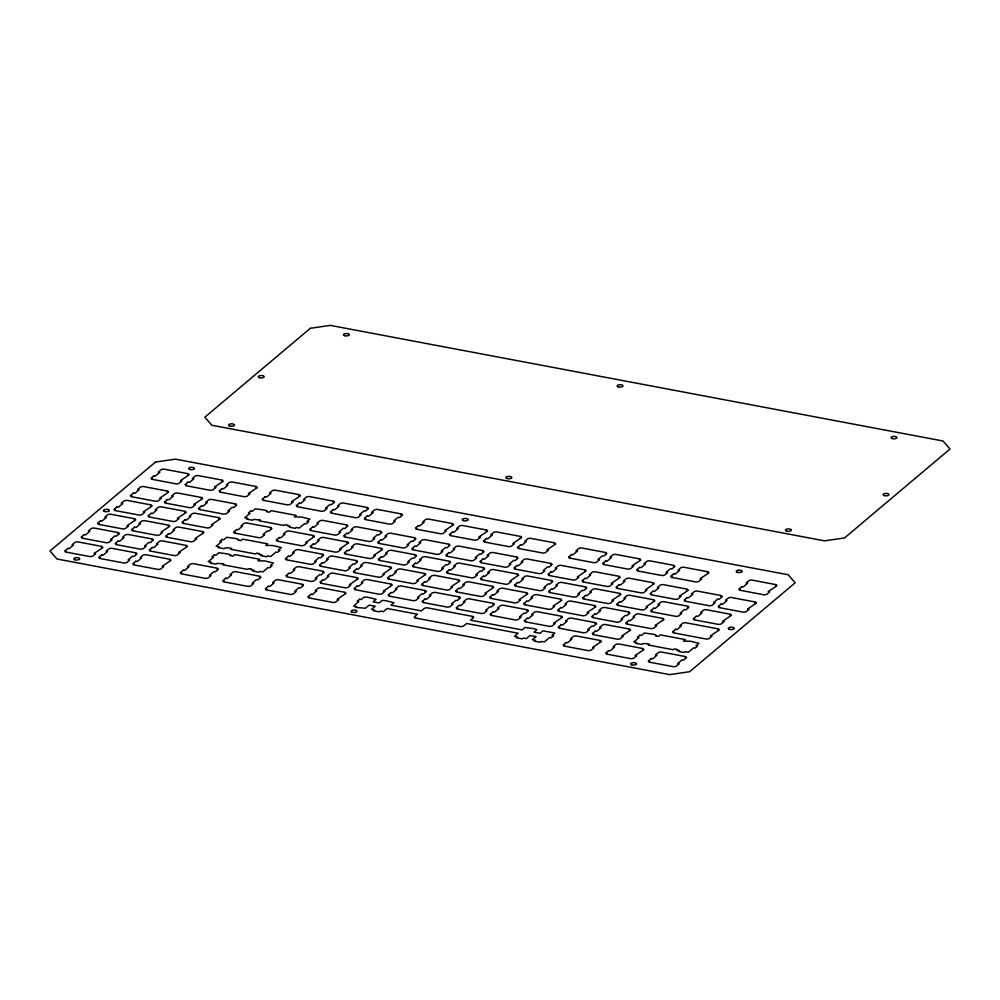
<?xml version="1.0" encoding="UTF-8"?>
<svg xmlns="http://www.w3.org/2000/svg" width="1000" height="1000" viewBox="0 0 1000 1000"><rect width="100%" height="100%" fill="white"/><g stroke="black" fill="none" stroke-linecap="round" stroke-linejoin="round"><path stroke-width="1.5" d="M310.3 328.312L204.825 417.212L211.8 425.238L824.562 540.862L844.525 537.938L950 449.025L943.025 441.012L330.262 325.375L310.3 328.312M155.475 462.062L50 550.975L56.975 558.987L669.737 674.625L689.7 671.688L795.175 582.788L788.2 574.763L175.438 459.137L155.475 462.062M67.737 548.413L64.725 550.962L66.175 551.237L65.338 551.95L90.3 556.663L92.6 556.225L95.612 553.675L94.162 553.4L102.938 547.5L101.487 547.225L102.338 546.512L77.375 541.8L75.075 542.238L72.062 544.788L73.513 545.05L69.2 548.688L67.737 548.413M84.15 534.587L81.137 537.125L82.587 537.4L81.75 538.112L106.713 542.825L109.012 542.388L112.025 539.85L110.575 539.575L114.887 535.938L116.337 536.213L119.35 533.663L117.9 533.387L118.75 532.675L93.775 527.962L91.487 528.4L88.462 530.95L89.925 531.225L85.6 534.862L84.15 534.587M100.562 520.75L97.55 523.288L99 523.562L98.162 524.275L123.125 528.987L125.412 528.55L128.438 526.013L126.988 525.737L135.762 519.825L134.312 519.562L135.162 518.85L110.188 514.138L107.9 514.575L104.875 517.112L106.337 517.388L102.013 521.025L100.562 520.75M116.975 506.912L113.963 509.462L115.412 509.738L114.562 510.45L139.537 515.15L141.825 514.712L144.85 512.175L143.387 511.9L152.175 506L150.725 505.725L151.562 505.012L126.6 500.3L124.312 500.737L121.287 503.275L122.75 503.55L118.425 507.188L116.975 506.912M133.387 493.088L130.375 495.625L131.825 495.9L130.975 496.613L155.95 501.325L158.238 500.887L161.262 498.338L159.8 498.062L168.588 492.163L167.138 491.887L167.975 491.175L143.012 486.463L140.712 486.9L137.7 489.45L139.15 489.725L134.838 493.363L133.387 493.088M154.012 475.7L151 478.237L152.45 478.512L151.6 479.225L176.575 483.938L178.863 483.5L181.887 480.962L180.425 480.688L189.213 474.775L187.763 474.5L188.6 473.787L163.637 469.075L161.337 469.513L158.325 472.062L159.775 472.337L155.463 475.975L154.012 475.7M101.788 554.837L98.763 557.388L100.225 557.663L99.375 558.375L124.338 563.088L126.638 562.65L129.65 560.1L128.2 559.825L132.513 556.188L133.963 556.462L136.988 553.925L135.525 553.65L136.375 552.938L111.412 548.225L109.113 548.663L106.1 551.2L107.55 551.475L103.238 555.112L101.788 554.837M118.2 541.013L115.175 543.55L116.638 543.825L115.787 544.538L140.75 549.25L143.05 548.812L146.062 546.263L144.613 546L148.925 542.362L150.375 542.625L153.4 540.087L151.938 539.812L152.787 539.1L127.825 534.388L125.525 534.825L122.513 537.375L123.963 537.65L119.65 541.287L118.2 541.013M134.613 527.175L131.588 529.712L133.05 529.987L132.2 530.7L157.162 535.413L159.462 534.975L162.475 532.438L161.025 532.163L169.812 526.25L168.35 525.975L169.2 525.275L144.238 520.562L141.938 521L138.925 523.538L140.375 523.812L136.062 527.45L134.613 527.175M151.012 513.337L148 515.887L149.45 516.163L148.613 516.862L173.575 521.575L175.875 521.138L178.888 518.6L177.438 518.325L186.213 512.425L184.762 512.15L185.613 511.438L160.65 506.725L158.35 507.163L155.338 509.7L156.788 509.975L152.475 513.612L151.012 513.337M167.425 499.513L164.412 502.05L165.863 502.325L165.025 503.038L189.988 507.75L192.288 507.312L195.3 504.762L193.85 504.487L202.625 498.587L201.175 498.312L202.025 497.6L177.062 492.887L174.762 493.325L171.75 495.875L173.2 496.138L168.888 499.775L167.425 499.513M188.05 482.125L185.037 484.663L186.488 484.938L185.65 485.65L210.613 490.363L212.913 489.925L215.925 487.375L214.475 487.113L223.25 481.2L221.8 480.925L222.65 480.213L197.688 475.5L195.387 475.938L192.375 478.488L193.825 478.762L189.513 482.4L188.05 482.125M135.825 561.263L132.812 563.812L134.262 564.087L133.412 564.8L158.387 569.5L160.675 569.062L163.7 566.525L162.237 566.25L171.025 560.35L169.575 560.075L170.413 559.362L145.45 554.65L143.15 555.087L140.137 557.625L141.588 557.9L137.275 561.538L135.825 561.263M152.238 547.438L149.225 549.975L150.675 550.25L149.825 550.962L174.8 555.675L177.087 555.237L180.113 552.688L178.65 552.413L187.438 546.512L185.987 546.237L186.825 545.525L161.863 540.812L159.562 541.25L156.55 543.8L158 544.075L153.688 547.712L152.238 547.438M168.65 533.6L165.637 536.138L167.087 536.413L166.238 537.125L191.2 541.838L193.5 541.4L196.513 538.862L195.062 538.587L203.85 532.675L202.4 532.4L203.238 531.688L178.275 526.987L175.975 527.425L172.963 529.963L174.412 530.237L170.1 533.875L168.65 533.6M185.062 519.763L182.05 522.312L183.5 522.575L182.65 523.288L207.613 528L209.913 527.562L212.925 525.025L211.475 524.75L220.263 518.85L218.812 518.575L219.65 517.863L194.688 513.15L192.387 513.587L189.375 516.125L190.825 516.4L186.513 520.037L185.062 519.763M201.475 505.925L198.463 508.475L199.913 508.75L199.062 509.462L224.025 514.175L226.325 513.737L229.338 511.188L227.887 510.913L232.2 507.275L233.663 507.55L236.675 505.012L235.225 504.738L236.062 504.025L211.1 499.312L208.8 499.75L205.787 502.287L207.237 502.562L202.925 506.2L201.475 505.925M222.1 488.55L219.075 491.087L220.538 491.362L219.688 492.075L244.65 496.788L246.95 496.35L249.963 493.8L248.512 493.525L257.3 487.625L255.837 487.35L256.688 486.637L231.725 481.925L229.425 482.362L226.412 484.913L227.862 485.188L223.55 488.825L222.1 488.55M265.212 496.688L262.2 499.225L263.65 499.5L262.812 500.213L287.775 504.925L290.075 504.487L293.087 501.938L291.637 501.662L300.413 495.763L298.962 495.487L299.812 494.775L274.85 490.062L272.55 490.5L269.538 493.05L270.988 493.325L266.675 496.962L265.212 496.688M250.812 510.988L248.4 513.013L249.988 513.312L244.737 517.737L247.738 518.3L246.75 519.138L252.65 520.25L253.637 519.412L260.212 519.963L259.2 520.812L284.175 525.525L285.175 524.675L288.075 525.225L287.4 525.788L290.4 526.35L289.413 527.188L295.312 528.3L296.3 527.475L299.3 528.038L304.55 523.612L306.137 523.913L308.538 521.875L306.95 521.575L309.887 519.113L301.45 517.038L294.387 516.9L296.2 515.375L271.238 510.662L269.425 512.2L266.525 511.65L267.225 511.05L264.688 510.1L255.325 508.812L252.4 511.287L250.812 510.988M183.2 570.212L180.188 572.75L181.637 573.025L180.787 573.737L205.75 578.45L208.05 578.013L211.062 575.462L209.613 575.188L213.925 571.55L215.387 571.825L218.4 569.288L216.95 569.012L217.787 568.3L192.825 563.587L190.525 564.025L187.512 566.575L188.962 566.838L184.65 570.475L183.2 570.212M222.237 539.45L219.825 541.487L221.412 541.788L216.163 546.213L219.163 546.775L218.175 547.6L224.075 548.713L225.062 547.888L228.738 547.888L231.637 548.425L230.637 549.275L255.6 553.987L256.6 553.138L259.513 553.688L258.837 554.263L261.825 554.825L260.837 555.662L266.75 556.775L267.725 555.938L270.725 556.5L275.975 552.075L277.562 552.375L279.975 550.35L278.387 550.05L281.312 547.575L272.875 545.513L265.812 545.375L267.638 543.85L242.675 539.138L240.85 540.662L237.95 540.112L238.65 539.525L236.112 538.575L226.762 537.288L223.825 539.75L222.237 539.45M236.688 529.513L233.675 532.05L235.125 532.325L234.288 533.038L259.25 537.75L261.55 537.312L264.562 534.763L263.113 534.487L267.425 530.85L268.875 531.125L271.887 528.587L270.438 528.312L271.288 527.6L246.312 522.888L244.025 523.325L241 525.875L242.463 526.15L238.137 529.788L236.688 529.513M214.338 554.9L211.925 556.925L213.512 557.225L208.263 561.65L211.262 562.212L210.275 563.05L216.175 564.163L217.162 563.325L223.738 563.875L222.738 564.725L247.7 569.425L248.7 568.587L251.612 569.125L250.938 569.7L253.925 570.262L252.938 571.1L258.837 572.212L259.825 571.375L262.825 571.95L268.075 567.513L269.662 567.812L272.075 565.788L270.487 565.487L273.412 563.013L264.975 560.95L257.913 560.812L259.738 559.288L234.775 554.575L232.95 556.1L230.05 555.562L230.75 554.963L228.212 554.012L218.863 552.725L215.925 555.2L214.338 554.9M299.262 503.113L296.238 505.65L297.7 505.925L296.85 506.637L321.812 511.35L324.113 510.913L327.125 508.363L325.675 508.088L329.988 504.45L331.438 504.725L334.462 502.188L333 501.912L333.85 501.2L308.888 496.488L306.588 496.925L303.575 499.475L305.025 499.75L300.712 503.387L299.262 503.113M225.75 578.237L222.738 580.775L224.188 581.05L223.337 581.763L248.312 586.475L250.6 586.038L253.625 583.5L252.162 583.225L256.488 579.587L257.938 579.862L260.95 577.312L259.5 577.038L260.338 576.325L235.375 571.625L233.088 572.062L230.062 574.6L231.525 574.875L227.2 578.513L225.75 578.237M279.237 537.537L276.225 540.075L277.675 540.35L276.837 541.062L301.8 545.775L304.1 545.337L307.113 542.8L305.663 542.525L314.438 536.613L312.987 536.35L313.837 535.638L288.875 530.925L286.575 531.362L283.562 533.9L285.012 534.175L280.7 537.812L279.237 537.537M312.675 526.912L309.662 529.462L311.112 529.738L310.262 530.45L335.238 535.15L337.525 534.712L340.55 532.175L339.087 531.9L343.413 528.263L344.862 528.538L347.875 526L346.425 525.725L347.262 525.013L322.3 520.3L320.012 520.737L316.988 523.275L318.45 523.55L314.125 527.188L312.675 526.912M333.3 509.538L330.288 512.075L331.737 512.35L330.887 513.062L355.863 517.775L358.15 517.337L361.175 514.788L359.712 514.513L364.038 510.875L365.487 511.15L368.5 508.612L367.05 508.338L367.887 507.625L342.925 502.912L340.625 503.35L337.612 505.9L339.062 506.163L334.75 509.8L333.3 509.538M288.363 556.188L285.35 558.737L286.8 559.012L285.95 559.712L310.925 564.425L313.212 563.987L316.238 561.45L314.775 561.175L319.1 557.537L320.55 557.812L323.562 555.275L322.113 555L322.95 554.288L297.987 549.575L295.7 550.013L292.675 552.55L294.125 552.825L289.812 556.462L288.363 556.188M313.288 543.962L310.275 546.5L311.725 546.775L310.875 547.487L335.838 552.2L338.137 551.763L341.15 549.225L339.7 548.95L348.488 543.038L347.038 542.762L347.875 542.062L322.912 537.35L320.613 537.788L317.6 540.325L319.05 540.6L314.738 544.237L313.288 543.962M268.3 586.263L265.287 588.812L266.737 589.087L265.9 589.8L290.863 594.5L293.163 594.062L296.175 591.525L294.725 591.25L299.037 587.612L300.487 587.888L303.5 585.35L302.05 585.075L302.9 584.362L277.938 579.65L275.637 580.087L272.625 582.625L274.075 582.9L269.762 586.538L268.3 586.263M288.975 573.237L285.963 575.775L287.413 576.05L286.562 576.763L311.525 581.475L313.825 581.038L316.837 578.5L315.387 578.225L319.7 574.587L321.163 574.862L324.175 572.312L322.725 572.038L323.562 571.325L298.6 566.625L296.3 567.062L293.288 569.6L294.738 569.875L290.425 573.513L288.975 573.237M346.712 533.337L343.7 535.887L345.15 536.163L344.312 536.862L369.275 541.575L371.575 541.138L374.588 538.6L373.137 538.325L377.45 534.688L378.9 534.963L381.912 532.425L380.462 532.15L381.312 531.438L356.35 526.725L354.05 527.163L351.037 529.7L352.488 529.975L348.175 533.612L346.712 533.337M367.337 515.95L364.325 518.5L365.775 518.775L364.938 519.487L389.9 524.2L392.2 523.763L395.213 521.213L393.762 520.938L398.075 517.3L399.525 517.575L402.537 515.037L401.087 514.763L401.938 514.05L376.975 509.338L374.675 509.775L371.662 512.312L373.113 512.587L368.8 516.225L367.337 515.95M322.4 562.612L319.387 565.163L320.838 565.425L320 566.138L344.963 570.85L347.262 570.413L350.275 567.875L348.825 567.6L353.137 563.962L354.588 564.237L357.6 561.7L356.15 561.425L357 560.712L332.038 556L329.738 556.438L326.725 558.975L328.175 559.25L323.862 562.888L322.4 562.612M347.325 550.388L344.312 552.925L345.763 553.2L344.925 553.913L369.888 558.625L372.188 558.188L375.2 555.65L373.75 555.375L382.525 549.462L381.075 549.188L381.925 548.475L356.95 543.775L354.663 544.212L351.637 546.75L353.1 547.025L348.775 550.662L347.325 550.388M323.013 579.663L320 582.2L321.45 582.475L320.613 583.188L345.575 587.9L347.875 587.463L350.887 584.925L349.438 584.65L358.212 578.737L356.763 578.462L357.612 577.75L332.638 573.038L330.35 573.488L327.325 576.025L328.787 576.3L324.462 579.938L323.013 579.663M310.863 594.3L307.838 596.838L309.288 597.112L308.45 597.825L333.413 602.537L335.712 602.1L338.725 599.562L337.275 599.288L346.05 593.375L344.6 593.1L345.45 592.388L320.487 587.675L318.188 588.112L315.175 590.662L316.625 590.938L312.312 594.575L310.863 594.3M380.763 539.763L377.75 542.312L379.2 542.575L378.35 543.288L403.312 548L405.613 547.562L408.625 545.025L407.175 544.75L411.488 541.112L412.95 541.388L415.962 538.85L414.513 538.575L415.35 537.863L390.387 533.15L388.088 533.587L385.075 536.125L386.525 536.4L382.212 540.037L380.763 539.763M356.45 569.038L353.438 571.575L354.888 571.85L354.038 572.562L379 577.275L381.3 576.838L384.312 574.3L382.863 574.025L391.65 568.125L390.2 567.85L391.037 567.137L366.075 562.425L363.775 562.863L360.763 565.4L362.212 565.675L357.9 569.312L356.45 569.038M381.375 556.812L378.35 559.35L379.812 559.625L378.963 560.337L403.925 565.05L406.225 564.612L409.237 562.075L407.788 561.8L412.1 558.162L413.55 558.438L416.575 555.887L415.112 555.612L415.962 554.9L391 550.188L388.7 550.638L385.688 553.175L387.137 553.45L382.825 557.087L381.375 556.812M418.4 525.588L415.387 528.138L416.838 528.413L416 529.125L440.962 533.825L443.263 533.387L446.275 530.85L444.825 530.575L453.6 524.675L452.15 524.4L453 523.688L428.038 518.975L425.737 519.412L422.725 521.95L424.175 522.225L419.862 525.862L418.4 525.588M357.062 586.087L354.038 588.625L355.5 588.9L354.65 589.612L379.613 594.325L381.912 593.888L384.925 591.35L383.475 591.075L392.262 585.163L390.8 584.888L391.65 584.175L366.688 579.462L364.387 579.9L361.375 582.45L362.825 582.725L358.512 586.362L357.062 586.087M414.8 546.188L411.788 548.725L413.237 549L412.4 549.712L437.362 554.425L439.663 553.987L442.675 551.45L441.225 551.175L445.538 547.537L446.987 547.812L450 545.275L448.55 545L449.4 544.288L424.425 539.575L422.137 540.013L419.113 542.55L420.575 542.825L416.25 546.462L414.8 546.188M359.625 599.237L357.212 601.275L358.8 601.575L353.55 606L356.55 606.562L355.562 607.388L365.45 608.237L369.162 605.112L375.2 606.25L371.488 609.388L374.475 609.95L373.488 610.775L379.4 611.888L380.375 611.062L383.375 611.625L387.1 608.488L417.425 614.212L414.225 616.912L415.675 617.188L414.825 617.9L461.075 626.625L463.363 626.188L466.575 623.488L518.175 633.225L514.462 636.362L517.45 636.925L516.475 637.762L522.375 638.875L523.35 638.038L526.35 638.612L530.075 635.475L536.112 636.613L532.388 639.75L535.388 640.312L534.4 641.137L540.3 642.25L541.287 641.425L544.275 641.988L549.538 637.562L551.125 637.863L553.525 635.837L551.938 635.538L554.875 633.062L542.975 630.825L540.05 633.288L534.012 632.15L536.938 629.675L534.412 628.725L525.05 627.438L522.112 629.913L470.513 620.163L473.713 617.463L472.262 617.2L473.1 616.487L426.863 607.75L424.562 608.188L421.362 610.887L391.037 605.175L393.963 602.7L385.525 600.638L382.075 600.45L379.137 602.925L373.1 601.788L376.037 599.312L367.6 597.25L364.15 597.075L361.213 599.538L359.625 599.237M390.487 575.462L387.475 578L388.925 578.275L388.088 578.987L413.05 583.7L415.337 583.263L418.363 580.725L416.912 580.45L425.688 574.538L424.237 574.275L425.087 573.562L400.112 568.85L397.825 569.288L394.8 571.825L396.262 572.1L391.938 575.737L390.487 575.462M415.412 563.237L412.4 565.775L413.85 566.05L413 566.763L437.962 571.475L440.262 571.038L443.275 568.5L441.825 568.225L446.15 564.587L447.6 564.862L450.613 562.312L449.162 562.038L450 561.325L425.037 556.613L422.738 557.05L419.725 559.6L421.175 559.875L416.863 563.513L415.412 563.237M452.45 532.013L449.438 534.562L450.887 534.837L450.037 535.538L475 540.25L477.3 539.812L480.312 537.275L478.862 537L487.65 531.1L486.2 530.825L487.038 530.112L462.075 525.4L459.775 525.837L456.763 528.375L458.212 528.65L453.9 532.288L452.45 532.013M391.1 592.513L388.088 595.05L389.538 595.325L388.688 596.038L413.65 600.75L415.95 600.312L418.963 597.762L417.512 597.5L421.825 593.862L423.288 594.125L426.3 591.587L424.85 591.312L425.688 590.6L400.725 585.887L398.425 586.325L395.412 588.875L396.863 589.15L392.55 592.788L391.1 592.513M448.85 552.612L445.825 555.15L447.287 555.425L446.438 556.138L471.4 560.85L473.7 560.413L476.712 557.875L475.262 557.6L479.575 553.962L481.025 554.237L484.05 551.688L482.587 551.425L483.438 550.712L458.475 546L456.175 546.438L453.162 548.975L454.613 549.25L450.3 552.888L448.85 552.612M424.538 581.888L421.512 584.425L422.975 584.7L422.125 585.413L447.088 590.125L449.387 589.688L452.4 587.15L450.95 586.875L459.738 580.962L458.275 580.688L459.125 579.975L434.162 575.275L431.863 575.712L428.85 578.25L430.3 578.525L425.988 582.163L424.538 581.888M449.45 569.663L446.438 572.2L447.887 572.475L447.05 573.188L472.013 577.9L474.312 577.463L477.325 574.913L475.875 574.65L480.188 571.013L481.637 571.275L484.65 568.737L483.2 568.462L484.05 567.75L459.087 563.038L456.788 563.475L453.775 566.025L455.225 566.3L450.913 569.938L449.45 569.663M486.488 538.438L483.475 540.988L484.925 541.25L484.087 541.962L509.05 546.675L511.35 546.237L514.362 543.7L512.913 543.425L521.688 537.525L520.237 537.25L521.087 536.538L496.112 531.825L493.825 532.263L490.8 534.8L492.262 535.075L487.938 538.713L486.488 538.438M425.138 598.938L422.125 601.475L423.575 601.75L422.738 602.463L447.7 607.175L450 606.737L453.013 604.188L451.562 603.913L455.875 600.275L457.325 600.55L460.337 598.013L458.888 597.737L459.738 597.025L434.775 592.312L432.475 592.75L429.462 595.3L430.913 595.575L426.6 599.212L425.138 598.938M482.887 559.038L479.875 561.575L481.325 561.85L480.475 562.562L505.438 567.275L507.738 566.838L510.75 564.3L509.3 564.025L513.612 560.388L515.075 560.662L518.088 558.112L516.638 557.837L517.475 557.125L492.512 552.425L490.213 552.863L487.2 555.4L488.65 555.675L484.338 559.312L482.887 559.038M458.575 588.312L455.562 590.85L457.013 591.125L456.163 591.838L481.125 596.55L483.425 596.112L486.438 593.575L484.988 593.3L493.775 587.388L492.325 587.112L493.162 586.4L468.2 581.7L465.9 582.137L462.887 584.675L464.338 584.95L460.025 588.587L458.575 588.312M483.5 576.087L480.475 578.625L481.938 578.9L481.087 579.612L506.05 584.325L508.35 583.888L511.362 581.337L509.913 581.062L518.7 575.163L517.238 574.888L518.088 574.175L493.125 569.462L490.825 569.9L487.812 572.45L489.263 572.725L484.95 576.362L483.5 576.087M520.538 544.862L517.513 547.4L518.975 547.675L518.125 548.387L543.088 553.1L545.388 552.663L548.4 550.125L546.95 549.85L555.737 543.95L554.275 543.675L555.125 542.962L530.163 538.25L527.863 538.688L524.85 541.225L526.3 541.5L521.987 545.138L520.538 544.862M459.188 605.363L456.163 607.9L457.625 608.175L456.775 608.888L481.737 613.6L484.038 613.162L487.05 610.612L485.6 610.337L489.913 606.7L491.362 606.975L494.387 604.438L492.925 604.163L493.775 603.45L468.812 598.737L466.512 599.175L463.5 601.725L464.95 602L460.637 605.638L459.188 605.363M516.925 565.462L513.913 568L515.363 568.275L514.525 568.987L539.487 573.7L541.788 573.263L544.8 570.725L543.35 570.45L547.663 566.812L549.113 567.087L552.125 564.538L550.675 564.263L551.525 563.55L526.562 558.85L524.263 559.288L521.25 561.825L522.7 562.1L518.387 565.737L516.925 565.462M492.612 594.738L489.6 597.275L491.05 597.55L490.213 598.263L515.175 602.975L517.475 602.537L520.487 600L519.038 599.725L527.812 593.812L526.362 593.538L527.212 592.825L502.25 588.112L499.95 588.55L496.938 591.1L498.387 591.375L494.062 595.013L492.612 594.738M517.537 582.513L514.525 585.05L515.975 585.325L515.125 586.038L540.1 590.75L542.388 590.312L545.413 587.762L543.95 587.487L548.275 583.85L549.725 584.125L552.737 581.587L551.287 581.312L552.125 580.6L527.163 575.887L524.875 576.325L521.85 578.875L523.3 579.15L518.987 582.788L517.537 582.513M493.225 611.788L490.213 614.325L491.662 614.6L490.812 615.312L515.788 620.025L518.075 619.587L521.1 617.038L519.637 616.763L523.962 613.125L525.413 613.4L528.425 610.862L526.975 610.588L527.812 609.875L502.85 605.163L500.55 605.6L497.537 608.15L498.988 608.413L494.675 612.05L493.225 611.788M550.975 571.888L547.95 574.425L549.412 574.7L548.562 575.413L573.525 580.125L575.825 579.688L578.837 577.15L577.388 576.875L586.175 570.962L584.712 570.688L585.562 569.975L560.6 565.262L558.3 565.7L555.288 568.25L556.737 568.525L552.425 572.163L550.975 571.888M571.6 554.5L568.575 557.038L570.037 557.312L569.188 558.025L594.15 562.737L596.45 562.3L599.462 559.763L598.013 559.487L602.325 555.85L603.775 556.125L606.8 553.575L605.337 553.312L606.188 552.6L581.225 547.888L578.925 548.325L575.913 550.862L577.362 551.138L573.05 554.775L571.6 554.5M526.663 601.163L523.638 603.7L525.1 603.975L524.25 604.688L549.212 609.4L551.512 608.962L554.525 606.413L553.075 606.15L561.862 600.237L560.4 599.963L561.25 599.25L536.287 594.538L533.987 594.975L530.975 597.525L532.425 597.8L528.112 601.438L526.663 601.163M551.575 588.938L548.562 591.475L550.013 591.75L549.175 592.463L574.138 597.175L576.438 596.737L579.45 594.188L578 593.913L582.312 590.275L583.763 590.55L586.775 588.013L585.325 587.737L586.175 587.025L561.213 582.312L558.913 582.75L555.9 585.3L557.35 585.562L553.038 589.2L551.575 588.938M527.263 618.2L524.25 620.75L525.7 621.025L524.862 621.737L549.825 626.45L552.125 626.013L555.138 623.462L553.688 623.188L562.463 617.288L561.013 617.013L561.862 616.3L536.9 611.587L534.6 612.025L531.587 614.562L533.038 614.837L528.725 618.475L527.263 618.2M585.013 578.312L582 580.85L583.45 581.125L582.6 581.838L607.575 586.55L609.862 586.112L612.888 583.575L611.425 583.3L620.212 577.388L618.763 577.112L619.6 576.4L594.637 571.688L592.337 572.125L589.325 574.675L590.775 574.95L586.462 578.587L585.013 578.312M605.638 560.925L602.625 563.462L604.075 563.737L603.225 564.45L628.2 569.163L630.487 568.725L633.513 566.188L632.05 565.913L640.837 560L639.388 559.725L640.225 559.012L615.262 554.312L612.962 554.75L609.95 557.288L611.4 557.562L607.087 561.2L605.638 560.925M560.7 607.587L557.688 610.125L559.138 610.4L558.288 611.112L583.263 615.825L585.55 615.388L588.575 612.837L587.112 612.562L595.9 606.663L594.45 606.388L595.288 605.675L570.325 600.962L568.025 601.4L565.013 603.95L566.462 604.225L562.15 607.863L560.7 607.587M585.625 595.35L582.612 597.9L584.062 598.175L583.212 598.888L608.175 603.6L610.475 603.162L613.488 600.612L612.038 600.337L620.825 594.438L619.375 594.163L620.212 593.45L595.25 588.737L592.95 589.175L589.938 591.712L591.388 591.987L587.075 595.625L585.625 595.35M561.312 624.625L558.3 627.175L559.75 627.45L558.9 628.162L583.862 632.863L586.163 632.425L589.175 629.888L587.725 629.612L592.038 625.975L593.5 626.25L596.512 623.713L595.062 623.438L595.9 622.725L570.938 618.013L568.638 618.45L565.625 620.988L567.075 621.263L562.762 624.9L561.312 624.625M619.05 584.738L616.038 587.275L617.487 587.55L616.65 588.263L641.612 592.975L643.913 592.537L646.925 589.987L645.475 589.725L654.25 583.812L652.8 583.538L653.65 582.825L628.688 578.112L626.388 578.55L623.375 581.1L624.825 581.375L620.513 585.013L619.05 584.738M639.675 567.35L636.663 569.888L638.112 570.163L637.275 570.875L662.237 575.588L664.538 575.15L667.55 572.612L666.1 572.337L670.413 568.7L671.862 568.975L674.875 566.425L673.425 566.15L674.275 565.438L649.312 560.737L647.013 561.175L644 563.713L645.45 563.987L641.137 567.625L639.675 567.35M594.738 614.012L591.725 616.55L593.175 616.825L592.337 617.537L617.3 622.25L619.6 621.812L622.612 619.263L621.163 618.987L625.475 615.35L626.925 615.625L629.938 613.088L628.488 612.812L629.338 612.1L604.375 607.388L602.075 607.825L599.062 610.375L600.513 610.65L596.2 614.288L594.738 614.012M566.175 642.475L563.162 645.025L564.612 645.3L563.763 646L588.725 650.713L591.025 650.275L594.038 647.738L592.587 647.463L601.375 641.562L599.925 641.287L600.763 640.575L575.8 635.862L573.5 636.3L570.487 638.837L571.938 639.113L567.625 642.75L566.175 642.475M619.663 601.775L616.65 604.325L618.1 604.6L617.263 605.312L642.225 610.013L644.513 609.575L647.537 607.038L646.087 606.763L654.862 600.862L653.413 600.588L654.262 599.875L629.288 595.163L627 595.6L623.975 598.138L625.438 598.413L621.112 602.05L619.663 601.775M595.35 631.05L592.337 633.6L593.787 633.875L592.95 634.587L617.913 639.288L620.2 638.85L623.225 636.312L621.763 636.038L630.55 630.138L629.1 629.862L629.95 629.15L604.975 624.438L602.688 624.875L599.663 627.413L601.125 627.688L596.8 631.325L595.35 631.05M653.1 591.163L650.088 593.7L651.538 593.975L650.688 594.688L675.65 599.4L677.95 598.962L680.962 596.413L679.513 596.138L688.3 590.237L686.85 589.963L687.688 589.25L662.725 584.538L660.425 584.975L657.412 587.525L658.863 587.8L654.55 591.438L653.1 591.163M673.725 573.775L670.7 576.312L672.163 576.587L671.312 577.3L696.275 582.013L698.575 581.575L701.587 579.038L700.138 578.763L708.925 572.85L707.475 572.575L708.312 571.862L683.35 567.15L681.05 567.587L678.037 570.138L679.488 570.413L675.175 574.05L673.725 573.775M628.787 620.438L625.775 622.975L627.225 623.25L626.375 623.962L651.338 628.675L653.637 628.237L656.65 625.688L655.2 625.413L663.988 619.513L662.537 619.237L663.375 618.525L638.413 613.812L636.112 614.25L633.1 616.8L634.55 617.062L630.237 620.7L628.787 620.438M653.713 608.2L650.688 610.75L652.15 611.025L651.3 611.737L676.263 616.438L678.562 616L681.575 613.462L680.125 613.188L684.438 609.55L685.888 609.825L688.913 607.288L687.45 607.013L688.3 606.3L663.337 601.587L661.038 602.025L658.025 604.562L659.475 604.837L655.163 608.475L653.713 608.2M608.725 650.512L605.712 653.05L607.163 653.325L606.312 654.038L631.287 658.75L633.575 658.312L636.6 655.763L635.138 655.487L643.925 649.587L642.475 649.312L643.312 648.6L618.35 643.888L616.05 644.325L613.038 646.875L614.487 647.15L610.175 650.788L608.725 650.512M639.862 635.2L637.45 637.225L639.038 637.525L633.787 641.95L636.788 642.513L635.8 643.35L641.7 644.463L642.688 643.625L646.363 643.625L649.262 644.175L648.263 645.025L673.225 649.737L674.237 648.888L677.138 649.425L676.462 650L679.45 650.562L678.475 651.4L684.375 652.513L685.35 651.688L688.35 652.25L693.6 647.825L695.188 648.125L697.6 646.087L696.012 645.788L698.938 643.325L690.5 641.25L683.438 641.112L685.263 639.587L660.3 634.875L658.475 636.413L655.575 635.862L656.275 635.262L653.737 634.312L644.388 633.025L641.45 635.5L639.862 635.2M687.138 597.587L684.125 600.125L685.575 600.4L684.737 601.112L709.7 605.825L711.988 605.388L715.013 602.837L713.55 602.562L717.875 598.925L719.325 599.2L722.337 596.663L720.888 596.388L721.725 595.675L696.762 590.962L694.475 591.4L691.45 593.95L692.913 594.212L688.587 597.85L687.138 597.587M675.588 629.263L672.575 631.812L674.025 632.075L673.188 632.788L706.663 639.113L708.95 638.675L711.975 636.125L710.512 635.85L719.3 629.95L717.85 629.675L718.688 628.962L685.212 622.65L682.925 623.088L679.9 625.625L681.363 625.9L677.038 629.538L675.588 629.263M696.263 616.237L693.25 618.775L694.7 619.05L693.85 619.763L718.812 624.475L721.112 624.038L724.125 621.487L722.675 621.225L731.462 615.312L730.013 615.037L730.85 614.325L705.888 609.612L703.587 610.05L700.575 612.6L702.025 612.875L697.712 616.512L696.263 616.237M651.275 658.538L648.263 661.075L649.712 661.35L648.875 662.062L673.838 666.775L676.137 666.338L679.15 663.8L677.7 663.525L682.013 659.887L683.462 660.163L686.475 657.613L685.025 657.35L685.875 656.637L660.9 651.925L658.612 652.362L655.588 654.9L657.05 655.175L652.725 658.812L651.275 658.538M721.188 604L718.162 606.55L719.613 606.825L718.775 607.537L743.737 612.25L746.038 611.812L749.05 609.263L747.6 608.987L756.375 603.088L754.925 602.812L755.775 602.1L730.812 597.388L728.512 597.825L725.5 600.363L726.95 600.638L722.638 604.275L721.188 604M741.8 586.625L738.787 589.163L740.238 589.438L739.4 590.15L764.362 594.862L766.663 594.425L769.675 591.875L768.225 591.6L777 585.7L775.55 585.425L776.4 584.712L751.438 580L749.137 580.438L746.125 582.987L747.575 583.263L743.263 586.9L741.8 586.625M737.262 572.263A2.975 1.2 -0.4 0 0 742.125 571.55A2.975 1.2 -0.4 0 0 738.225 570.212A2.975 1.2 -0.4 0 0 737.262 572.263M631.625 664.8A2.975 1.2 -0.4 0 0 636.487 664.087A2.975 1.2 -0.4 0 0 632.575 662.75A2.975 1.2 -0.4 0 0 631.625 664.8M352.113 612.225A2.975 1.2 -0.4 0 0 356.975 611.512A2.975 1.2 -0.4 0 0 353.075 610.175A2.975 1.2 -0.4 0 0 352.113 612.225M74.787 559.712A2.975 1.2 -0.4 0 0 79.662 559A2.975 1.2 -0.4 0 0 75.75 557.663A2.975 1.2 -0.4 0 0 74.787 559.712M463.288 520.575A2.975 1.2 -0.4 0 0 468.162 519.862A2.975 1.2 -0.4 0 0 464.25 518.525A2.975 1.2 -0.4 0 0 463.288 520.575M189.65 469.412A2.975 1.2 -0.4 0 0 194.513 468.688A2.975 1.2 -0.4 0 0 190.613 467.362A2.975 1.2 -0.4 0 0 189.65 469.412M729.312 629.288A2.975 1.2 -0.4 0 0 734.175 628.575A2.975 1.2 -0.4 0 0 730.275 627.238A2.975 1.2 -0.4 0 0 729.312 629.288M104.462 511.425A2.975 1.2 -0.4 0 0 109.325 510.712A2.975 1.2 -0.4 0 0 105.425 509.375A2.975 1.2 -0.4 0 0 104.462 511.425M259.288 377.663A2.975 1.2 -0.4 0 0 264.15 376.95A2.975 1.2 -0.4 0 0 260.25 375.613A2.975 1.2 -0.4 0 0 259.288 377.663M884.137 495.538A2.975 1.2 -0.4 0 0 889 494.825A2.975 1.2 -0.4 0 0 885.088 493.488A2.975 1.2 -0.4 0 0 884.137 495.538M344.475 335.65A2.975 1.2 -0.4 0 0 349.338 334.938A2.975 1.2 -0.4 0 0 345.425 333.6A2.975 1.2 -0.4 0 0 344.475 335.65M892.087 438.512A2.975 1.2 -0.4 0 0 896.95 437.8A2.975 1.2 -0.4 0 0 893.037 436.463A2.975 1.2 -0.4 0 0 892.087 438.512M506.938 478.475A2.975 1.2 -0.4 0 0 511.8 477.762A2.975 1.2 -0.4 0 0 507.9 476.425A2.975 1.2 -0.4 0 0 506.938 478.475M229.613 425.962A2.975 1.2 -0.4 0 0 234.475 425.25A2.975 1.2 -0.4 0 0 230.575 423.913A2.975 1.2 -0.4 0 0 229.613 425.962M786.438 531.038A2.975 1.2 -0.4 0 0 791.312 530.325A2.975 1.2 -0.4 0 0 787.4 528.987A2.975 1.2 -0.4 0 0 786.438 531.038M618.112 386.812A2.975 1.2 -0.4 0 0 622.987 386.1A2.975 1.2 -0.4 0 0 619.075 384.775A2.975 1.2 -0.4 0 0 618.112 386.812"/></g></svg>
